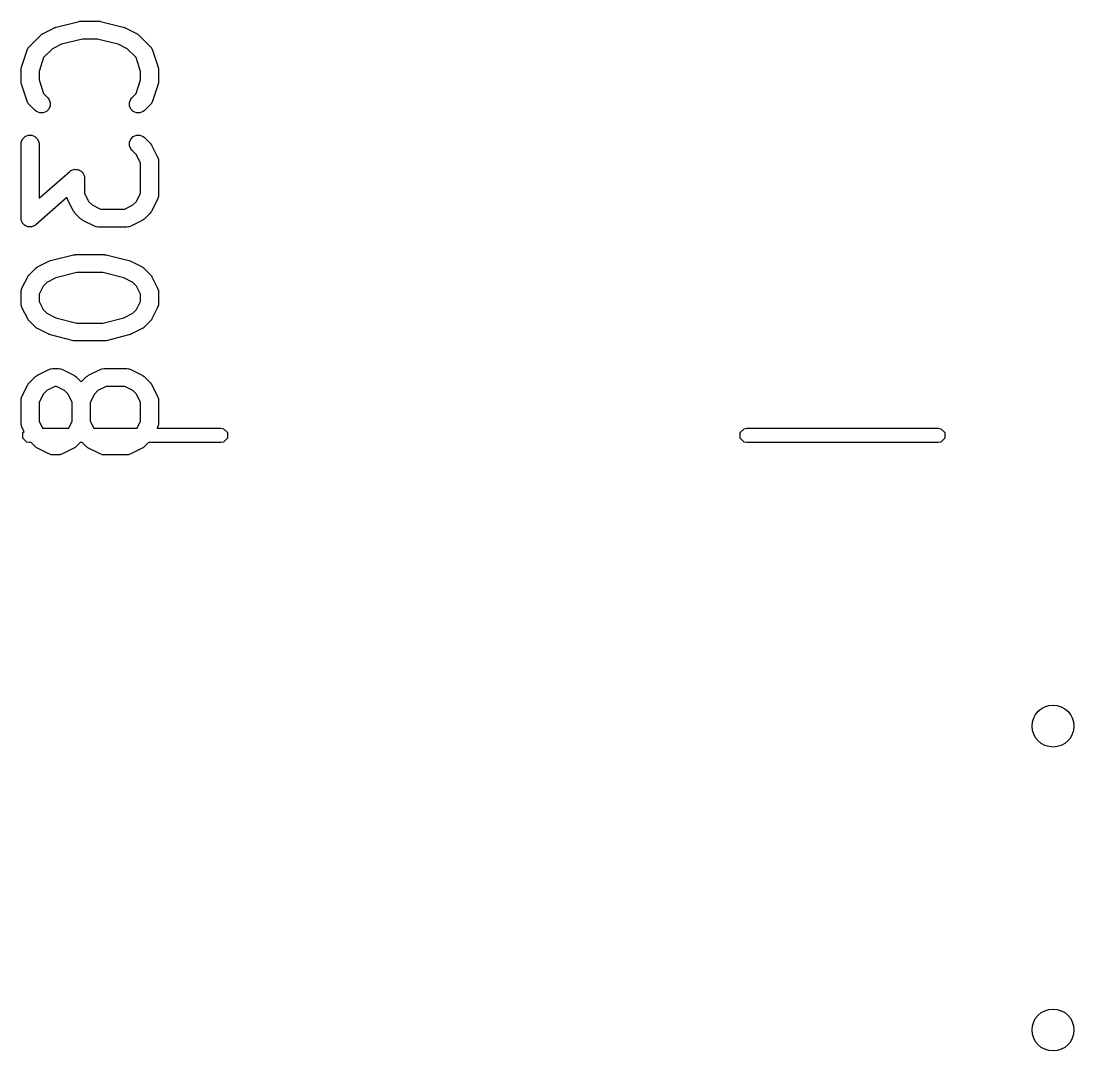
# Model space of a CAD drawing. Header units: inches. Extents: x 0.3 to 2.85, y 0.29 to 1.7.
# Drawn here: x 1.9732 to 2.3199, y 0.2868 to 0.6257 of the extents above; entities that cross this region are included whole.
import ezdxf

# ---------------------------------------------------------------- set-up
doc = ezdxf.new("R2010")
doc.units = ezdxf.units.IN
doc.header["$MEASUREMENT"] = 0
doc.layers.add('BLACK', color=250, linetype='CONTINUOUS')

msp = doc.modelspace()

# ---------------------------------------------------------------- linework, layer by layer
at = {"layer": 'BLACK', "linetype": 'CONTINUOUS'}
for p, q in [((1.98483, 0.62375), (1.99233, 0.62562)), ((1.99233, 0.62562), (1.99243, 0.62564)), ((1.99243, 0.62564), (1.99247, 0.62566)), ((1.99247, 0.62566), (1.99269, 0.62568)), ((1.99269, 0.62568), (1.9929, 0.62571)), ((1.9929, 0.62571), (1.99295, 0.6257)), ((1.99295, 0.6257), (1.99305, 0.62571)), ((1.99305, 0.62571), (1.99867, 0.62571)), ((1.99867, 0.62571), (1.99877, 0.6257)), ((1.99877, 0.6257), (1.99881, 0.62571)), ((1.99881, 0.62571), (1.99903, 0.62568)), ((1.99903, 0.62568), (1.99925, 0.62566)), ((1.99925, 0.62566), (1.99929, 0.62564)), ((1.99929, 0.62564), (1.99939, 0.62562)), ((1.99939, 0.62562), (2.00689, 0.62375)), ((1.97596, 0.61735), (1.97971, 0.6211)), ((1.97971, 0.6211), (1.97994, 0.62128)), ((1.97994, 0.62128), (1.97999, 0.62134)), ((1.97999, 0.62134), (1.98008, 0.6214)), ((1.98008, 0.6214), (1.98016, 0.62147)), ((1.98016, 0.62147), (1.98023, 0.6215)), ((1.98023, 0.6215), (1.98048, 0.62165)), ((1.98048, 0.62165), (1.98423, 0.62353)), ((1.98423, 0.62353), (1.98427, 0.62354)), ((1.98427, 0.62354), (1.98429, 0.62355)), ((1.98429, 0.62355), (1.98453, 0.62364)), ((1.98453, 0.62364), (1.98477, 0.62373)), ((1.98477, 0.62373), (1.98479, 0.62373)), ((1.98479, 0.62373), (1.98483, 0.62375)), ((2.00689, 0.62375), (2.00693, 0.62373)), ((2.00693, 0.62373), (2.00695, 0.62373)), ((2.00695, 0.62373), (2.00719, 0.62364)), ((2.00719, 0.62364), (2.00743, 0.62355)), ((2.00743, 0.62355), (2.00745, 0.62354)), ((2.00745, 0.62354), (2.00749, 0.62353)), ((2.00749, 0.62353), (2.01124, 0.62165)), ((2.01124, 0.62165), (2.01149, 0.6215)), ((2.01149, 0.6215), (2.01156, 0.62147)), ((2.01156, 0.62147), (2.01164, 0.6214)), ((2.01164, 0.6214), (2.01173, 0.62134)), ((2.01173, 0.62134), (2.01178, 0.62128)), ((2.01178, 0.62128), (2.01201, 0.6211)), ((2.01201, 0.6211), (2.01576, 0.61735)), ((1.97559, 0.6169), (1.97596, 0.61735)), ((1.98658, 0.6181), (1.98355, 0.61658)), ((1.99341, 0.61981), (1.98658, 0.6181)), ((1.99831, 0.61981), (1.99341, 0.61981)), ((2.00514, 0.6181), (1.99831, 0.61981)), ((2.00817, 0.61658), (2.00514, 0.6181)), ((2.01576, 0.61735), (2.01612, 0.6169)), ((1.97337, 0.61057), (1.97525, 0.61619)), ((1.97525, 0.61619), (1.97548, 0.61672)), ((1.97548, 0.61672), (1.97555, 0.6168)), ((1.97555, 0.6168), (1.97559, 0.6169)), ((1.98063, 0.61367), (1.97913, 0.60916)), ((1.98355, 0.61658), (1.98063, 0.61367)), ((2.01109, 0.61367), (2.00817, 0.61658)), ((2.01259, 0.60916), (2.01109, 0.61367)), ((2.01612, 0.6169), (2.01616, 0.6168)), ((2.01616, 0.6168), (2.01623, 0.61672)), ((2.01623, 0.61672), (2.01647, 0.61619)), ((2.01647, 0.61619), (2.01835, 0.61057)), ((1.97327, 0.61011), (1.97328, 0.61021)), ((1.97328, 0.61021), (1.97331, 0.61028)), ((1.97331, 0.61028), (1.97337, 0.61057)), ((2.01835, 0.61057), (2.01841, 0.61028)), ((2.01841, 0.61028), (2.01844, 0.61021)), ((2.01844, 0.61021), (2.01845, 0.61011)), ((1.97322, 0.60964), (1.97325, 0.60993)), ((1.97322, 0.60589), (1.97322, 0.60964)), ((1.97324, 0.61001), (1.97327, 0.61011)), ((1.97325, 0.60993), (1.97324, 0.61001)), ((1.97913, 0.60916), (1.97913, 0.60637)), ((2.01259, 0.60637), (2.01259, 0.60916)), ((2.01845, 0.61011), (2.01847, 0.61001)), ((2.01847, 0.61001), (2.01847, 0.60993)), ((2.01847, 0.60993), (2.0185, 0.60964)), ((2.0185, 0.60964), (2.0185, 0.60589)), ((1.97325, 0.6056), (1.97322, 0.60589)), ((1.97324, 0.60552), (1.97325, 0.6056)), ((1.97327, 0.60542), (1.97324, 0.60552)), ((1.97328, 0.60531), (1.97327, 0.60542)), ((1.97331, 0.60524), (1.97328, 0.60531)), ((1.97337, 0.60495), (1.97331, 0.60524)), ((1.97525, 0.59933), (1.97337, 0.60495)), ((1.97913, 0.60637), (1.98063, 0.60186)), ((2.01109, 0.60186), (2.01259, 0.60637)), ((2.01835, 0.60495), (2.01647, 0.59933)), ((2.01841, 0.60524), (2.01835, 0.60495)), ((2.01844, 0.60531), (2.01841, 0.60524)), ((2.01845, 0.60542), (2.01844, 0.60531)), ((2.01847, 0.60552), (2.01845, 0.60542)), ((2.0185, 0.60589), (2.01847, 0.6056)), ((2.01847, 0.6056), (2.01847, 0.60552)), ((1.98063, 0.60186), (1.98201, 0.60048)), ((1.98201, 0.60048), (1.98238, 0.60003)), ((1.98238, 0.60003), (1.98282, 0.59896)), ((2.0089, 0.59896), (2.00934, 0.60003)), ((2.00934, 0.60003), (2.00971, 0.60048)), ((2.00971, 0.60048), (2.01109, 0.60186)), ((1.97548, 0.5988), (1.97525, 0.59933)), ((1.97555, 0.59872), (1.97548, 0.5988)), ((1.97559, 0.59862), (1.97555, 0.59872)), ((1.97596, 0.59817), (1.97559, 0.59862)), ((1.97784, 0.5963), (1.97596, 0.59817)), ((1.97828, 0.59593), (1.97784, 0.5963)), ((1.98238, 0.59675), (1.98156, 0.59593)), ((1.98282, 0.59781), (1.98238, 0.59675)), ((1.98282, 0.59896), (1.98282, 0.59781)), ((2.0089, 0.59781), (2.0089, 0.59896)), ((2.00934, 0.59675), (2.0089, 0.59781)), ((2.01015, 0.59593), (2.00934, 0.59675)), ((2.01388, 0.5963), (2.01343, 0.59593)), ((2.01576, 0.59817), (2.01388, 0.5963)), ((2.01612, 0.59862), (2.01576, 0.59817)), ((2.01616, 0.59872), (2.01612, 0.59862)), ((2.01623, 0.5988), (2.01616, 0.59872)), ((2.01647, 0.59933), (2.01623, 0.5988)), ((1.97935, 0.59549), (1.97828, 0.59593)), ((1.9805, 0.59549), (1.97935, 0.59549)), ((1.98156, 0.59593), (1.9805, 0.59549)), ((2.01122, 0.59549), (2.01015, 0.59593)), ((2.01237, 0.59549), (2.01122, 0.59549)), ((2.01343, 0.59593), (2.01237, 0.59549)), ((1.97328, 0.58584), (1.97372, 0.5869)), ((1.97372, 0.5869), (1.97453, 0.58772)), ((1.97453, 0.58772), (1.9756, 0.58816)), ((1.9756, 0.58816), (1.97675, 0.58816)), ((1.97675, 0.58816), (1.97781, 0.58772)), ((1.97781, 0.58772), (1.97863, 0.5869)), ((1.97863, 0.5869), (1.97907, 0.58584)), ((2.0089, 0.58584), (2.00934, 0.5869)), ((2.00934, 0.5869), (2.01015, 0.58772)), ((2.01015, 0.58772), (2.01122, 0.58816)), ((2.01122, 0.58816), (2.01237, 0.58816)), ((2.01237, 0.58816), (2.01343, 0.58772)), ((2.01343, 0.58772), (2.01388, 0.58735)), ((2.01388, 0.58735), (2.01576, 0.58548)), ((1.97322, 0.58526), (1.97328, 0.58584)), ((1.97322, 0.56089), (1.97322, 0.58526)), ((1.97907, 0.58584), (1.97913, 0.58526)), ((1.97913, 0.58526), (1.97913, 0.5674)), ((2.0089, 0.58469), (2.0089, 0.58584)), ((2.00934, 0.58362), (2.0089, 0.58469)), ((2.00971, 0.58318), (2.00934, 0.58362)), ((2.01124, 0.58164), (2.00971, 0.58318)), ((2.01576, 0.58548), (2.01594, 0.58525)), ((2.01594, 0.58525), (2.016, 0.5852)), ((2.016, 0.5852), (2.01606, 0.58511)), ((2.01606, 0.58511), (2.01612, 0.58503)), ((2.01612, 0.58503), (2.01615, 0.58496)), ((2.01615, 0.58496), (2.01631, 0.58471)), ((2.01631, 0.58471), (2.01819, 0.58096)), ((2.01259, 0.57894), (2.01124, 0.58164)), ((2.01259, 0.56909), (2.01259, 0.57894)), ((2.01819, 0.58096), (2.01839, 0.58042)), ((2.01839, 0.58042), (2.0184, 0.58031)), ((2.0184, 0.58031), (2.01844, 0.58022)), ((2.01844, 0.58022), (2.0185, 0.57964)), ((2.0185, 0.57964), (2.0185, 0.56839)), ((1.97913, 0.5674), (1.98923, 0.57624)), ((1.98923, 0.57624), (1.98948, 0.57642)), ((1.98948, 0.57642), (1.98953, 0.57647)), ((1.98953, 0.57647), (1.98958, 0.57649)), ((1.98958, 0.57649), (1.9897, 0.57657)), ((1.9897, 0.57657), (1.99015, 0.57673)), ((1.99015, 0.57673), (1.9906, 0.57691)), ((1.9906, 0.57691), (1.9907, 0.57691)), ((1.9907, 0.57691), (1.99079, 0.57694)), ((1.99079, 0.57694), (1.99127, 0.57691)), ((1.99127, 0.57691), (1.99175, 0.57691)), ((1.99175, 0.57691), (1.99184, 0.57687)), ((1.99184, 0.57687), (1.99194, 0.57687)), ((1.99194, 0.57687), (1.99237, 0.57665)), ((1.99237, 0.57665), (1.99281, 0.57647)), ((1.99281, 0.57647), (1.99288, 0.5764)), ((1.99288, 0.5764), (1.99297, 0.57636)), ((1.99297, 0.57636), (1.99329, 0.576)), ((1.99329, 0.576), (1.99363, 0.57566)), ((1.99363, 0.57566), (1.99367, 0.57556)), ((1.99367, 0.57556), (1.99373, 0.57549)), ((1.99373, 0.57549), (1.99388, 0.57504)), ((1.99388, 0.57504), (1.99407, 0.57459)), ((1.99407, 0.57459), (1.99408, 0.57445)), ((1.99408, 0.57445), (1.9941, 0.5744)), ((1.9941, 0.5744), (1.99409, 0.57432)), ((1.99409, 0.57432), (1.99412, 0.57402)), ((1.99412, 0.57402), (1.99412, 0.56909)), ((1.99412, 0.56909), (1.99547, 0.56639)), ((2.01124, 0.56639), (2.01259, 0.56909)), ((1.98833, 0.5676), (1.97812, 0.55867)), ((1.98853, 0.56707), (1.98833, 0.5676)), ((1.99041, 0.56332), (1.98853, 0.56707)), ((1.99547, 0.56639), (1.99667, 0.56519)), ((1.99667, 0.56519), (1.99937, 0.56385)), ((2.00735, 0.56385), (2.01005, 0.56519)), ((2.01005, 0.56519), (2.01124, 0.56639)), ((2.01819, 0.56707), (2.01631, 0.56332)), ((2.01839, 0.56761), (2.01819, 0.56707)), ((2.0184, 0.56772), (2.01839, 0.56761)), ((2.01844, 0.56782), (2.0184, 0.56772)), ((2.0185, 0.56839), (2.01844, 0.56782)), ((1.99056, 0.56307), (1.99041, 0.56332)), ((1.99059, 0.563), (1.99056, 0.56307)), ((1.99066, 0.56292), (1.99059, 0.563)), ((1.99071, 0.56283), (1.99066, 0.56292)), ((1.99077, 0.56278), (1.99071, 0.56283)), ((1.99096, 0.56255), (1.99077, 0.56278)), ((1.99283, 0.56068), (1.99096, 0.56255)), ((1.99937, 0.56385), (2.00735, 0.56385)), ((2.01576, 0.56255), (2.01388, 0.56068)), ((2.01594, 0.56278), (2.01576, 0.56255)), ((2.016, 0.56283), (2.01594, 0.56278)), ((2.01606, 0.56292), (2.016, 0.56283)), ((2.01612, 0.563), (2.01606, 0.56292)), ((2.01615, 0.56307), (2.01612, 0.563)), ((2.01631, 0.56332), (2.01615, 0.56307)), ((1.97325, 0.56059), (1.97322, 0.56089)), ((1.97325, 0.56051), (1.97325, 0.56059)), ((1.97326, 0.56046), (1.97325, 0.56051)), ((1.97328, 0.56032), (1.97326, 0.56046)), ((1.97346, 0.55987), (1.97328, 0.56032)), ((1.97362, 0.55942), (1.97346, 0.55987)), ((1.97368, 0.55934), (1.97362, 0.55942)), ((1.97372, 0.55925), (1.97368, 0.55934)), ((1.97406, 0.55891), (1.97372, 0.55925)), ((1.97437, 0.55855), (1.97406, 0.55891)), ((1.97446, 0.55851), (1.97437, 0.55855)), ((1.97453, 0.55844), (1.97446, 0.55851)), ((1.97498, 0.55825), (1.97453, 0.55844)), ((1.97541, 0.55804), (1.97498, 0.55825)), ((1.97719, 0.55818), (1.97675, 0.558)), ((1.97765, 0.55833), (1.97719, 0.55818)), ((1.97776, 0.55842), (1.97765, 0.55833)), ((1.97781, 0.55844), (1.97776, 0.55842)), ((1.97787, 0.55849), (1.97781, 0.55844)), ((1.97812, 0.55867), (1.97787, 0.55849)), ((1.99306, 0.56049), (1.99283, 0.56068)), ((1.99311, 0.56043), (1.99306, 0.56049)), ((1.9932, 0.56038), (1.99311, 0.56043)), ((1.99328, 0.56031), (1.9932, 0.56038)), ((1.99335, 0.56028), (1.99328, 0.56031)), ((1.9936, 0.56013), (1.99335, 0.56028)), ((1.99735, 0.55825), (1.9936, 0.56013)), ((1.99789, 0.55804), (1.99735, 0.55825)), ((2.00937, 0.55825), (2.00882, 0.55804)), ((2.01311, 0.56013), (2.00937, 0.55825)), ((2.01336, 0.56028), (2.01311, 0.56013)), ((2.01343, 0.56031), (2.01336, 0.56028)), ((2.01352, 0.56038), (2.01343, 0.56031)), ((2.0136, 0.56043), (2.01352, 0.56038)), ((2.01366, 0.56049), (2.0136, 0.56043)), ((2.01388, 0.56068), (2.01366, 0.56049)), ((1.97551, 0.55803), (1.97541, 0.55804)), ((1.9756, 0.558), (1.97551, 0.55803)), ((1.97608, 0.558), (1.9756, 0.558)), ((1.97656, 0.55796), (1.97608, 0.558)), ((1.97665, 0.558), (1.97656, 0.55796)), ((1.97675, 0.558), (1.97665, 0.558)), ((1.998, 0.55804), (1.99789, 0.55804)), ((1.9981, 0.558), (1.998, 0.55804)), ((1.99867, 0.55794), (1.9981, 0.558)), ((2.00804, 0.55794), (1.99867, 0.55794)), ((2.00862, 0.558), (2.00804, 0.55794)), ((2.00872, 0.55804), (2.00862, 0.558)), ((2.00882, 0.55804), (2.00872, 0.55804)), ((1.98296, 0.54688), (1.99046, 0.54876)), ((1.99046, 0.54876), (1.99056, 0.54877)), ((1.99056, 0.54877), (1.9906, 0.54879)), ((1.9906, 0.54879), (1.99081, 0.54881)), ((1.99081, 0.54881), (1.99103, 0.54884)), ((1.99103, 0.54884), (1.99107, 0.54884)), ((1.99107, 0.54884), (1.99117, 0.54885)), ((1.99117, 0.54885), (2.00055, 0.54885)), ((2.00055, 0.54885), (2.00065, 0.54884)), ((2.00065, 0.54884), (2.00069, 0.54884)), ((2.00069, 0.54884), (2.0009, 0.54881)), ((2.0009, 0.54881), (2.00112, 0.54879)), ((2.00112, 0.54879), (2.00116, 0.54877)), ((2.00116, 0.54877), (2.00126, 0.54876)), ((2.00126, 0.54876), (2.00876, 0.54688)), ((1.97784, 0.54423), (1.97806, 0.54442)), ((1.97806, 0.54442), (1.97811, 0.54448)), ((1.97811, 0.54448), (1.9782, 0.54453)), ((1.9782, 0.54453), (1.97828, 0.5446)), ((1.97828, 0.5446), (1.97835, 0.54463)), ((1.97835, 0.54463), (1.9786, 0.54479)), ((1.9786, 0.54479), (1.98235, 0.54666)), ((1.98235, 0.54666), (1.98239, 0.54668)), ((1.98239, 0.54668), (1.98241, 0.54669)), ((1.98241, 0.54669), (1.98265, 0.54678)), ((1.98265, 0.54678), (1.98289, 0.54687)), ((1.98289, 0.54687), (1.98291, 0.54687)), ((1.98291, 0.54687), (1.98296, 0.54688)), ((2.00876, 0.54688), (2.0088, 0.54687)), ((2.0088, 0.54687), (2.00882, 0.54687)), ((2.00882, 0.54687), (2.00906, 0.54678)), ((2.00906, 0.54678), (2.00931, 0.54669)), ((2.00931, 0.54669), (2.00932, 0.54668)), ((2.00932, 0.54668), (2.00937, 0.54666)), ((2.00937, 0.54666), (2.01311, 0.54479)), ((2.01311, 0.54479), (2.01336, 0.54463)), ((2.01336, 0.54463), (2.01343, 0.5446)), ((2.01343, 0.5446), (2.01352, 0.54453)), ((2.01352, 0.54453), (2.0136, 0.54448)), ((2.0136, 0.54448), (2.01366, 0.54442)), ((2.01366, 0.54442), (2.01388, 0.54423)), ((1.97353, 0.53784), (1.97541, 0.54159)), ((1.97541, 0.54159), (1.97556, 0.54184)), ((1.97556, 0.54184), (1.97559, 0.54191)), ((1.97559, 0.54191), (1.97566, 0.54199)), ((1.97566, 0.54199), (1.97572, 0.54208)), ((1.97572, 0.54208), (1.97578, 0.54213)), ((1.97578, 0.54213), (1.97596, 0.54236)), ((1.97596, 0.54236), (1.97784, 0.54423)), ((1.9847, 0.54123), (1.98167, 0.53972)), ((1.99154, 0.54294), (1.9847, 0.54123)), ((2.00018, 0.54294), (1.99154, 0.54294)), ((2.00701, 0.54123), (2.00018, 0.54294)), ((2.01005, 0.53972), (2.00701, 0.54123)), ((2.01388, 0.54423), (2.01576, 0.54236)), ((2.01576, 0.54236), (2.01594, 0.54213)), ((2.01594, 0.54213), (2.016, 0.54208)), ((2.016, 0.54208), (2.01606, 0.54199)), ((2.01606, 0.54199), (2.01612, 0.54191)), ((2.01612, 0.54191), (2.01615, 0.54184)), ((2.01615, 0.54184), (2.01631, 0.54159)), ((2.01631, 0.54159), (2.01819, 0.53784)), ((1.97333, 0.5373), (1.97353, 0.53784)), ((1.98048, 0.53852), (1.97913, 0.53582)), ((1.98167, 0.53972), (1.98048, 0.53852)), ((2.01124, 0.53852), (2.01005, 0.53972)), ((2.01259, 0.53582), (2.01124, 0.53852)), ((2.01819, 0.53784), (2.01839, 0.5373)), ((1.97322, 0.53652), (1.97328, 0.5371)), ((1.97322, 0.53277), (1.97322, 0.53652)), ((1.97328, 0.5371), (1.97332, 0.53719)), ((1.97332, 0.53719), (1.97333, 0.5373)), ((1.97913, 0.53582), (1.97913, 0.53347)), ((2.01259, 0.53347), (2.01259, 0.53582)), ((2.01839, 0.5373), (2.0184, 0.53719)), ((2.0184, 0.53719), (2.01844, 0.5371)), ((2.01844, 0.5371), (2.0185, 0.53652)), ((2.0185, 0.53652), (2.0185, 0.53277)), ((1.97328, 0.53219), (1.97322, 0.53277)), ((1.97332, 0.5321), (1.97328, 0.53219)), ((1.97333, 0.53199), (1.97332, 0.5321)), ((1.97353, 0.53145), (1.97333, 0.53199)), ((1.97541, 0.5277), (1.97353, 0.53145)), ((1.97913, 0.53347), (1.98048, 0.53077)), ((1.98048, 0.53077), (1.98167, 0.52957)), ((2.01005, 0.52957), (2.01124, 0.53077)), ((2.01124, 0.53077), (2.01259, 0.53347)), ((2.01819, 0.53145), (2.01631, 0.5277)), ((2.01839, 0.53199), (2.01819, 0.53145)), ((2.0184, 0.5321), (2.01839, 0.53199)), ((2.01844, 0.53219), (2.0184, 0.5321)), ((2.0185, 0.53277), (2.01844, 0.53219)), ((1.97556, 0.52745), (1.97541, 0.5277)), ((1.97559, 0.52738), (1.97556, 0.52745)), ((1.97566, 0.5273), (1.97559, 0.52738)), ((1.97572, 0.52721), (1.97566, 0.5273)), ((1.97578, 0.52716), (1.97572, 0.52721)), ((1.97596, 0.52693), (1.97578, 0.52716)), ((1.97784, 0.52506), (1.97596, 0.52693)), ((1.98167, 0.52957), (1.9847, 0.52806)), ((1.9847, 0.52806), (1.99154, 0.52635)), ((2.00018, 0.52635), (2.00701, 0.52806)), ((2.00701, 0.52806), (2.01005, 0.52957)), ((2.01576, 0.52693), (2.01388, 0.52506)), ((2.01594, 0.52716), (2.01576, 0.52693)), ((2.016, 0.52721), (2.01594, 0.52716)), ((2.01606, 0.5273), (2.016, 0.52721)), ((2.01612, 0.52738), (2.01606, 0.5273)), ((2.01615, 0.52745), (2.01612, 0.52738)), ((2.01631, 0.5277), (2.01615, 0.52745)), ((1.97806, 0.52487), (1.97784, 0.52506)), ((1.97811, 0.52481), (1.97806, 0.52487)), ((1.9782, 0.52476), (1.97811, 0.52481)), ((1.97828, 0.52469), (1.9782, 0.52476)), ((1.97835, 0.52466), (1.97828, 0.52469)), ((1.9786, 0.52451), (1.97835, 0.52466)), ((1.98235, 0.52263), (1.9786, 0.52451)), ((1.99154, 0.52635), (2.00018, 0.52635)), ((2.01311, 0.52451), (2.00937, 0.52263)), ((2.01336, 0.52466), (2.01311, 0.52451)), ((2.01343, 0.52469), (2.01336, 0.52466)), ((2.01352, 0.52476), (2.01343, 0.52469)), ((2.0136, 0.52481), (2.01352, 0.52476)), ((2.01366, 0.52487), (2.0136, 0.52481)), ((2.01388, 0.52506), (2.01366, 0.52487)), ((1.98239, 0.52261), (1.98235, 0.52263)), ((1.98241, 0.5226), (1.98239, 0.52261)), ((1.98265, 0.52252), (1.98241, 0.5226)), ((1.98289, 0.52242), (1.98265, 0.52252)), ((1.98291, 0.52242), (1.98289, 0.52242)), ((1.98296, 0.52241), (1.98291, 0.52242)), ((1.99046, 0.52053), (1.98296, 0.52241)), ((1.99056, 0.52052), (1.99046, 0.52053)), ((1.9906, 0.5205), (1.99056, 0.52052)), ((1.99081, 0.52048), (1.9906, 0.5205)), ((1.99103, 0.52045), (1.99081, 0.52048)), ((1.99107, 0.52045), (1.99103, 0.52045)), ((1.99117, 0.52044), (1.99107, 0.52045)), ((2.00055, 0.52044), (1.99117, 0.52044)), ((2.00065, 0.52045), (2.00055, 0.52044)), ((2.00069, 0.52045), (2.00065, 0.52045)), ((2.0009, 0.52048), (2.00069, 0.52045)), ((2.00112, 0.5205), (2.0009, 0.52048)), ((2.00116, 0.52052), (2.00112, 0.5205)), ((2.00126, 0.52053), (2.00116, 0.52052)), ((2.00876, 0.52241), (2.00126, 0.52053)), ((2.0088, 0.52242), (2.00876, 0.52241)), ((2.00882, 0.52242), (2.0088, 0.52242)), ((2.00906, 0.52252), (2.00882, 0.52242)), ((2.00931, 0.5226), (2.00906, 0.52252)), ((2.00932, 0.52261), (2.00931, 0.5226)), ((2.00937, 0.52263), (2.00932, 0.52261)), ((1.9786, 0.50917), (1.98235, 0.51104)), ((1.98235, 0.51104), (1.98289, 0.51125)), ((1.98289, 0.51125), (1.983, 0.51125)), ((1.983, 0.51125), (1.9831, 0.51129)), ((1.9831, 0.51129), (1.98367, 0.51135)), ((1.98367, 0.51135), (1.98555, 0.51135)), ((1.98555, 0.51135), (1.98612, 0.51129)), ((1.98612, 0.51129), (1.98622, 0.51125)), ((1.98622, 0.51125), (1.98633, 0.51125)), ((1.98633, 0.51125), (1.98687, 0.51104)), ((1.98687, 0.51104), (1.99062, 0.50917)), ((1.99548, 0.50917), (1.99923, 0.51104)), ((1.99923, 0.51104), (1.99977, 0.51125)), ((1.99977, 0.51125), (1.99987, 0.51125)), ((1.99987, 0.51125), (1.99997, 0.51129)), ((1.99997, 0.51129), (2.00055, 0.51135)), ((2.00055, 0.51135), (2.00804, 0.51135)), ((2.00804, 0.51135), (2.00862, 0.51129)), ((2.00862, 0.51129), (2.00872, 0.51125)), ((2.00872, 0.51125), (2.00882, 0.51125)), ((2.00882, 0.51125), (2.00937, 0.51104)), ((2.00937, 0.51104), (2.01311, 0.50917)), ((1.97541, 0.50597), (1.97556, 0.50622)), ((1.97556, 0.50622), (1.97559, 0.50629)), ((1.97559, 0.50629), (1.97566, 0.50637)), ((1.97566, 0.50637), (1.97572, 0.50646)), ((1.97572, 0.50646), (1.97578, 0.50651)), ((1.97578, 0.50651), (1.97596, 0.50674)), ((1.97596, 0.50674), (1.97784, 0.50861)), ((1.97784, 0.50861), (1.97806, 0.5088)), ((1.97806, 0.5088), (1.97811, 0.50886)), ((1.97811, 0.50886), (1.9782, 0.50891)), ((1.9782, 0.50891), (1.97828, 0.50898)), ((1.97828, 0.50898), (1.97835, 0.50901)), ((1.97835, 0.50901), (1.9786, 0.50917)), ((1.99062, 0.50917), (1.99087, 0.50901)), ((1.99087, 0.50901), (1.99094, 0.50898)), ((1.99094, 0.50898), (1.99102, 0.50891)), ((1.99102, 0.50891), (1.99111, 0.50886)), ((1.99111, 0.50886), (1.99116, 0.5088)), ((1.99116, 0.5088), (1.99139, 0.50861)), ((1.99139, 0.50861), (1.99305, 0.50695)), ((1.99305, 0.50695), (1.99471, 0.50861)), ((1.99471, 0.50861), (1.99493, 0.5088)), ((1.99493, 0.5088), (1.99499, 0.50886)), ((1.99499, 0.50886), (1.99507, 0.50891)), ((1.99507, 0.50891), (1.99516, 0.50898)), ((1.99516, 0.50898), (1.99523, 0.50901)), ((1.99523, 0.50901), (1.99548, 0.50917)), ((2.01311, 0.50917), (2.01336, 0.50901)), ((2.01336, 0.50901), (2.01343, 0.50898)), ((2.01343, 0.50898), (2.01352, 0.50891)), ((2.01352, 0.50891), (2.0136, 0.50886)), ((2.0136, 0.50886), (2.01366, 0.5088)), ((2.01366, 0.5088), (2.01388, 0.50861)), ((2.01388, 0.50861), (2.01576, 0.50674)), ((2.01576, 0.50674), (2.01594, 0.50651)), ((2.01594, 0.50651), (2.016, 0.50646)), ((2.016, 0.50646), (2.01606, 0.50637)), ((2.01606, 0.50637), (2.01612, 0.50629)), ((2.01612, 0.50629), (2.01615, 0.50622)), ((2.01615, 0.50622), (2.01631, 0.50597)), ((1.97353, 0.50222), (1.97541, 0.50597)), ((1.98048, 0.5029), (1.97913, 0.5002)), ((1.98167, 0.5041), (1.98048, 0.5029)), ((1.98437, 0.50545), (1.98167, 0.5041)), ((1.98485, 0.50545), (1.98437, 0.50545)), ((1.98755, 0.5041), (1.98485, 0.50545)), ((1.98875, 0.5029), (1.98755, 0.5041)), ((1.99009, 0.5002), (1.98875, 0.5029)), ((1.99735, 0.5029), (1.996, 0.5002)), ((1.99855, 0.5041), (1.99735, 0.5029)), ((2.00124, 0.50545), (1.99855, 0.5041)), ((2.00735, 0.50545), (2.00124, 0.50545)), ((2.01005, 0.5041), (2.00735, 0.50545)), ((2.01124, 0.5029), (2.01005, 0.5041)), ((2.01259, 0.5002), (2.01124, 0.5029)), ((2.01631, 0.50597), (2.01819, 0.50222)), ((1.97322, 0.5009), (1.97328, 0.50148)), ((1.97322, 0.4934), (1.97322, 0.5009)), ((1.97328, 0.50148), (1.97332, 0.50157)), ((1.97332, 0.50157), (1.97333, 0.50168)), ((1.97333, 0.50168), (1.97353, 0.50222)), ((1.97913, 0.5002), (1.97913, 0.4941)), ((1.99009, 0.4941), (1.99009, 0.5002)), ((1.996, 0.5002), (1.996, 0.4941)), ((2.01259, 0.4941), (2.01259, 0.5002)), ((2.01819, 0.50222), (2.01839, 0.50168)), ((2.01839, 0.50168), (2.0184, 0.50157)), ((2.0184, 0.50157), (2.01844, 0.50148)), ((2.01844, 0.50148), (2.0185, 0.5009)), ((2.0185, 0.5009), (2.0185, 0.4934)), ((1.97328, 0.49282), (1.97322, 0.4934)), ((1.97332, 0.49273), (1.97328, 0.49282)), ((1.97333, 0.49262), (1.97332, 0.49273)), ((1.97353, 0.49208), (1.97333, 0.49262)), ((1.97913, 0.4941), (1.98031, 0.49173)), ((1.98891, 0.49173), (1.99009, 0.4941)), ((1.996, 0.4941), (1.99718, 0.49173)), ((2.01141, 0.49173), (2.01259, 0.4941)), ((2.01839, 0.49262), (2.01819, 0.49208)), ((2.0184, 0.49273), (2.01839, 0.49262)), ((2.01844, 0.49282), (2.0184, 0.49273)), ((2.0185, 0.4934), (2.01844, 0.49282)), ((1.97422, 0.4907), (1.97353, 0.49208)), ((1.9738, 0.49027), (1.97422, 0.4907)), ((1.9738, 0.48847), (1.9738, 0.49027)), ((1.98031, 0.49173), (1.98891, 0.49173)), ((1.99718, 0.49173), (2.01141, 0.49173)), ((2.01819, 0.49208), (2.01801, 0.49173)), ((2.01801, 0.49173), (2.03898, 0.49173)), ((2.03898, 0.49173), (2.03988, 0.49155)), ((2.03988, 0.49155), (2.04116, 0.49027)), ((2.04116, 0.49027), (2.04116, 0.48847)), ((2.21002, 0.49027), (2.2113, 0.49155)), ((2.21002, 0.48847), (2.21002, 0.49027)), ((2.2113, 0.49155), (2.2122, 0.49173)), ((2.2122, 0.49173), (2.2752, 0.49173)), ((2.2752, 0.49173), (2.2761, 0.49155)), ((2.2761, 0.49155), (2.27738, 0.49027)), ((2.27738, 0.49027), (2.27738, 0.48847)), ((1.97508, 0.48719), (1.9738, 0.48847)), ((1.97598, 0.48701), (1.97508, 0.48719)), ((1.97652, 0.48701), (1.97598, 0.48701)), ((1.97784, 0.48569), (1.97652, 0.48701)), ((1.97806, 0.4855), (1.97784, 0.48569)), ((1.97811, 0.48544), (1.97806, 0.4855)), ((1.9782, 0.48539), (1.97811, 0.48544)), ((1.97828, 0.48532), (1.9782, 0.48539)), ((1.99102, 0.48539), (1.99094, 0.48532)), ((1.99111, 0.48544), (1.99102, 0.48539)), ((1.99116, 0.4855), (1.99111, 0.48544)), ((1.99139, 0.48569), (1.99116, 0.4855)), ((1.9927, 0.48701), (1.99139, 0.48569)), ((1.99339, 0.48701), (1.9927, 0.48701)), ((1.99471, 0.48569), (1.99339, 0.48701)), ((1.99493, 0.4855), (1.99471, 0.48569)), ((1.99499, 0.48544), (1.99493, 0.4855)), ((1.99507, 0.48539), (1.99499, 0.48544)), ((1.99516, 0.48532), (1.99507, 0.48539)), ((2.01352, 0.48539), (2.01343, 0.48532)), ((2.0136, 0.48544), (2.01352, 0.48539)), ((2.01366, 0.4855), (2.0136, 0.48544)), ((2.01388, 0.48569), (2.01366, 0.4855)), ((2.0152, 0.48701), (2.01388, 0.48569)), ((2.03898, 0.48701), (2.0152, 0.48701)), ((2.03988, 0.48719), (2.03898, 0.48701)), ((2.04116, 0.48847), (2.03988, 0.48719)), ((2.2113, 0.48719), (2.21002, 0.48847)), ((2.2122, 0.48701), (2.2113, 0.48719)), ((2.2752, 0.48701), (2.2122, 0.48701)), ((2.2761, 0.48719), (2.2752, 0.48701)), ((2.27738, 0.48847), (2.2761, 0.48719)), ((1.97835, 0.48529), (1.97828, 0.48532)), ((1.9786, 0.48514), (1.97835, 0.48529)), ((1.98235, 0.48326), (1.9786, 0.48514)), ((1.98289, 0.48305), (1.98235, 0.48326)), ((1.983, 0.48305), (1.98289, 0.48305)), ((1.9831, 0.48301), (1.983, 0.48305)), ((1.98367, 0.48295), (1.9831, 0.48301)), ((1.98555, 0.48295), (1.98367, 0.48295)), ((1.98612, 0.48301), (1.98555, 0.48295)), ((1.98622, 0.48305), (1.98612, 0.48301)), ((1.98633, 0.48305), (1.98622, 0.48305)), ((1.98687, 0.48326), (1.98633, 0.48305)), ((1.99062, 0.48514), (1.98687, 0.48326)), ((1.99087, 0.48529), (1.99062, 0.48514)), ((1.99094, 0.48532), (1.99087, 0.48529)), ((1.99523, 0.48529), (1.99516, 0.48532)), ((1.99548, 0.48514), (1.99523, 0.48529)), ((1.99923, 0.48326), (1.99548, 0.48514)), ((1.99977, 0.48305), (1.99923, 0.48326)), ((1.99987, 0.48305), (1.99977, 0.48305)), ((1.99997, 0.48301), (1.99987, 0.48305)), ((2.00055, 0.48295), (1.99997, 0.48301)), ((2.00804, 0.48295), (2.00055, 0.48295)), ((2.00862, 0.48301), (2.00804, 0.48295)), ((2.00872, 0.48305), (2.00862, 0.48301)), ((2.00882, 0.48305), (2.00872, 0.48305)), ((2.00937, 0.48326), (2.00882, 0.48305)), ((2.01311, 0.48514), (2.00937, 0.48326)), ((2.01336, 0.48529), (2.01311, 0.48514)), ((2.01343, 0.48532), (2.01336, 0.48529))]:
    msp.add_line(p, q, dxfattribs=at)
at = {"layer": 'BLACK'}
for centre in [(2.31299, 0.3937), (2.31299, 0.3937), (2.31299, 0.2937), (2.31299, 0.2937)]:
    msp.add_circle(centre, 0.00689, dxfattribs=at)

doc.saveas('drawing.dxf')
